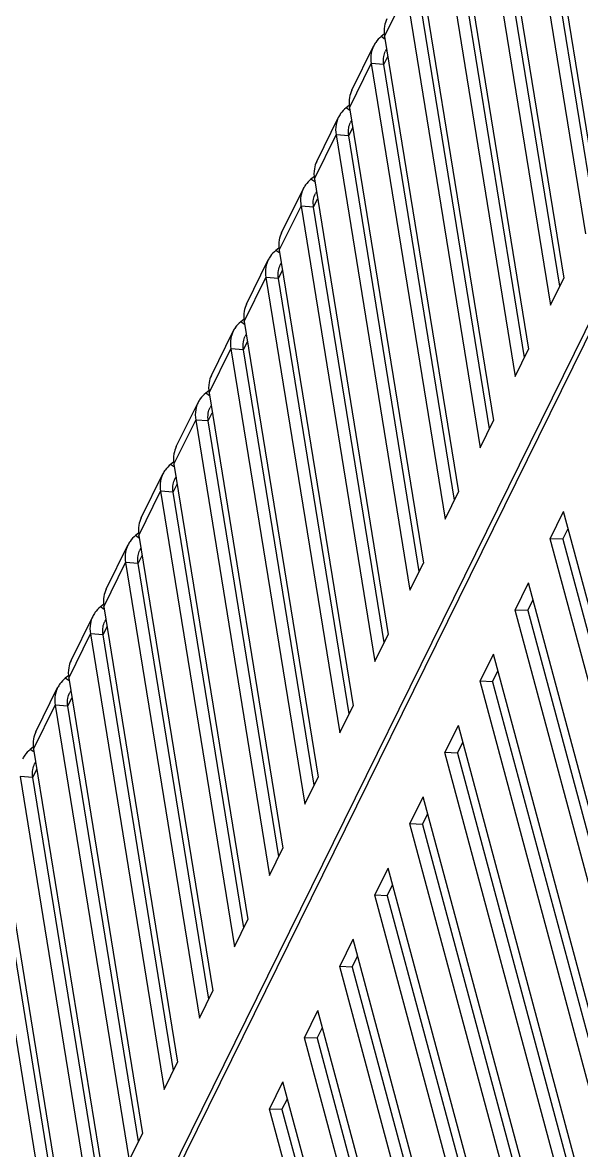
# Model space of a CAD drawing. Header units: millimetres. Extents: x 10368 to 13229, y -13270 to -11269.
# Drawn here: x 12181 to 12206.8, y -13007.7 to -12955.7 of the extents above; entities that cross this region are included whole.
import ezdxf

# ---------------------------------------------------------------- set-up
doc = ezdxf.new("R2010")
doc.units = ezdxf.units.MM

# ---------------------------------------------------------------- blocks, each defined once
blk = doc.blocks.new('u59')
at = {"color": 7, "linetype": 'Continuous'}
for p, q in [((336.591, 664.301), (419.707, 833.107)), ((336.658, 663.944), (419.76, 832.721)), ((371.211, 741.619), (365.515, 762.824)), ((366.086, 762.819), (371.788, 741.594)), ((365.47, 761.568), (371.172, 740.343)), ((369.594, 738.335), (363.898, 759.54)), ((364.469, 759.535), (370.171, 738.31)), ((363.853, 758.284), (369.555, 737.059)), ((367.977, 735.051), (362.281, 756.256)), ((362.852, 756.251), (368.554, 735.026)), ((362.236, 755), (367.938, 733.775)), ((366.36, 731.767), (360.664, 752.972)), ((361.235, 752.967), (366.937, 731.742)), ((360.619, 751.716), (366.321, 730.491)), ((384.889, 729.557), (381.485, 750.539)), ((364.743, 728.483), (359.047, 749.688)), ((359.618, 749.683), (365.32, 728.458)), ((384.273, 728.306), (380.869, 749.288)), ((381.055, 749.665), (384.309, 729.601)), ((359.002, 748.431), (364.703, 727.207)), ((383.272, 726.273), (379.868, 747.255)), ((363.126, 725.199), (357.43, 746.404)), ((358.001, 746.399), (363.703, 725.174)), ((379.438, 746.381), (382.692, 726.317)), ((382.656, 725.022), (379.252, 746.004)), ((357.385, 745.147), (363.086, 723.923)), ((378.251, 743.971), (377.635, 742.72)), ((381.655, 722.989), (378.251, 743.971)), ((361.509, 721.914), (355.813, 743.119)), ((356.384, 743.114), (362.086, 721.89)), ((377.821, 743.096), (381.075, 723.033)), ((381.039, 721.738), (377.635, 742.72)), ((355.768, 741.863), (361.469, 720.639)), ((371.211, 741.619), (370.964, 741.117)), ((371.788, 741.594), (371.172, 740.343)), ((371.211, 741.619), (371.788, 741.594)), ((376.634, 740.687), (376.018, 739.436)), ((380.038, 719.705), (376.634, 740.687)), ((359.892, 718.63), (354.196, 739.835)), ((354.767, 739.83), (360.468, 718.606)), ((379.421, 718.454), (376.018, 739.436)), ((376.204, 739.812), (379.458, 719.749)), ((354.151, 738.579), (359.852, 717.354)), ((369.594, 738.335), (369.347, 737.833)), ((370.171, 738.31), (369.555, 737.059)), ((369.594, 738.335), (370.171, 738.31)), ((375.017, 737.403), (374.401, 736.152)), ((378.421, 716.421), (375.017, 737.403)), ((358.275, 715.346), (352.579, 736.551)), ((353.15, 736.546), (358.851, 715.322)), ((374.587, 736.528), (377.841, 716.465)), ((377.804, 715.17), (374.401, 736.152)), ((352.534, 735.295), (358.235, 714.07)), ((367.977, 735.051), (367.73, 734.548)), ((368.554, 735.026), (367.938, 733.775)), ((367.977, 735.051), (368.554, 735.026)), ((373.4, 734.119), (372.784, 732.867)), ((376.803, 713.137), (373.4, 734.119)), ((372.97, 733.244), (376.224, 713.181)), ((376.187, 711.886), (372.784, 732.867)), ((366.36, 731.767), (366.113, 731.264)), ((366.937, 731.742), (366.321, 730.491)), ((366.36, 731.767), (366.937, 731.742)), ((371.783, 730.834), (371.167, 729.583)), ((375.186, 709.853), (371.783, 730.834)), ((374.57, 708.601), (371.167, 729.583)), ((371.353, 729.96), (374.607, 709.897)), ((364.743, 728.483), (364.496, 727.98)), ((364.743, 728.483), (365.32, 728.458)), ((365.32, 728.458), (364.703, 727.207)), ((370.166, 727.55), (369.55, 726.299)), ((373.569, 706.569), (370.166, 727.55)), ((369.736, 726.676), (372.99, 706.613)), ((372.953, 705.317), (369.55, 726.299)), ((382.692, 726.317), (382.507, 725.941)), ((382.692, 726.317), (383.272, 726.273)), ((382.562, 725.6), (382.609, 725.696)), ((363.126, 725.199), (362.879, 724.696)), ((363.703, 725.174), (363.086, 723.923)), ((363.126, 725.199), (363.703, 725.174)), ((382.656, 725.022), (381.655, 722.989)), ((382.634, 725.156), (382.811, 725.033)), ((382.656, 724.91), (382.811, 725.033)), ((368.549, 724.266), (367.933, 723.015)), ((371.952, 703.284), (368.549, 724.266)), ((382.548, 724.214), (381.547, 722.181)), ((368.119, 723.392), (371.373, 703.329)), ((371.336, 702.033), (367.933, 723.015)), ((381.075, 723.033), (380.89, 722.657)), ((381.075, 723.033), (381.655, 722.989)), ((380.945, 722.316), (380.992, 722.412)), ((361.509, 721.914), (361.262, 721.412)), ((362.086, 721.89), (361.469, 720.639)), ((361.509, 721.914), (362.086, 721.89)), ((381.039, 721.738), (380.038, 719.705)), ((381.017, 721.872), (381.194, 721.749)), ((381.039, 721.626), (381.194, 721.749)), ((366.932, 720.982), (366.316, 719.731)), ((370.335, 700), (366.932, 720.982)), ((380.931, 720.93), (379.93, 718.897)), ((369.719, 698.749), (366.316, 719.731)), ((366.502, 720.108), (369.756, 700.044)), ((379.458, 719.749), (379.272, 719.372)), ((379.458, 719.749), (380.038, 719.705)), ((379.328, 719.032), (379.375, 719.128)), ((359.892, 718.63), (359.645, 718.128)), ((360.468, 718.606), (359.852, 717.354)), ((359.892, 718.63), (360.468, 718.606)), ((379.421, 718.454), (378.421, 716.421)), ((379.4, 718.588), (379.577, 718.464)), ((379.422, 718.341), (379.577, 718.464)), ((365.315, 717.698), (364.699, 716.447)), ((368.718, 696.716), (365.315, 717.698)), ((379.314, 717.646), (378.313, 715.613)), ((364.885, 716.824), (368.139, 696.76)), ((368.102, 695.465), (364.699, 716.447)), ((377.841, 716.465), (377.655, 716.088)), ((377.841, 716.465), (378.421, 716.421)), ((377.711, 715.747), (377.758, 715.844)), ((358.275, 715.346), (358.028, 714.844)), ((358.851, 715.322), (358.235, 714.07)), ((358.275, 715.346), (358.851, 715.322)), ((377.804, 715.17), (376.803, 713.137)), ((377.783, 715.304), (377.96, 715.18)), ((377.805, 715.057), (377.96, 715.18)), ((363.698, 714.414), (363.082, 713.163)), ((367.101, 693.432), (363.698, 714.414)), ((377.697, 714.362), (376.696, 712.329)), ((363.268, 713.539), (366.522, 693.476)), ((366.485, 692.181), (363.082, 713.163)), ((376.224, 713.181), (376.038, 712.804)), ((376.224, 713.181), (376.803, 713.137)), ((376.094, 712.463), (376.141, 712.559)), ((376.187, 711.886), (375.186, 709.853)), ((376.166, 712.02), (376.343, 711.896)), ((376.188, 711.773), (376.343, 711.896)), ((362.081, 711.13), (361.465, 709.879)), ((365.484, 690.148), (362.081, 711.13)), ((376.08, 711.078), (375.079, 709.045)), ((364.868, 688.897), (361.465, 709.879)), ((361.651, 710.255), (364.905, 690.192)), ((374.607, 709.897), (374.421, 709.52)), ((374.607, 709.897), (375.186, 709.853)), ((374.477, 709.179), (374.524, 709.275)), ((374.549, 708.736), (374.726, 708.612)), ((374.57, 708.601), (373.569, 706.569)), ((374.571, 708.489), (374.726, 708.612)), ((360.464, 707.846), (359.848, 706.595)), ((363.867, 686.864), (360.464, 707.846)), ((374.463, 707.794), (373.462, 705.761)), ((360.034, 706.971), (363.288, 686.908)), ((363.251, 685.613), (359.848, 706.595)), ((372.99, 706.613), (372.804, 706.236)), ((372.99, 706.613), (373.569, 706.569)), ((372.86, 705.895), (372.907, 705.991)), ((372.953, 705.317), (371.952, 703.284)), ((372.932, 705.452), (373.109, 705.328)), ((372.954, 705.205), (373.109, 705.328)), ((358.847, 704.562), (358.231, 703.31)), ((362.25, 683.58), (358.847, 704.562)), ((372.846, 704.509), (371.845, 702.477)), ((358.417, 703.687), (361.671, 683.624)), ((361.634, 682.329), (358.231, 703.31)), ((371.373, 703.329), (371.187, 702.952)), ((371.373, 703.329), (371.952, 703.284)), ((371.243, 702.611), (371.29, 702.707)), ((371.336, 702.033), (370.335, 700)), ((371.315, 702.168), (371.492, 702.044)), ((371.337, 701.921), (371.492, 702.044)), ((360.633, 680.296), (357.23, 701.277)), ((371.229, 701.225), (370.228, 699.192)), ((360.017, 679.044), (356.614, 700.026)), ((356.8, 700.403), (360.054, 680.34)), ((369.756, 700.044), (369.57, 699.668)), ((369.756, 700.044), (370.335, 700)), ((369.626, 699.327), (369.673, 699.423)), ((369.698, 698.884), (369.875, 698.76)), ((369.719, 698.749), (368.718, 696.716)), ((369.72, 698.637), (369.875, 698.76)), ((369.612, 697.941), (368.611, 695.908)), ((368.139, 696.76), (367.953, 696.384)), ((368.139, 696.76), (368.718, 696.716)), ((368.009, 696.043), (368.056, 696.139)), ((368.102, 695.465), (367.101, 693.432)), ((368.081, 695.599), (368.258, 695.476)), ((368.103, 695.353), (368.258, 695.476)), ((367.995, 694.657), (366.994, 692.624)), ((366.522, 693.476), (366.336, 693.099)), ((366.522, 693.476), (367.101, 693.432)), ((366.392, 692.759), (366.439, 692.855)), ((366.485, 692.181), (365.484, 690.148)), ((366.464, 692.315), (366.641, 692.192)), ((366.486, 692.069), (366.641, 692.192))]:
    blk.add_line(p, q, dxfattribs=at)
for centre in [(382.095, 725.99), (380.478, 722.706), (378.861, 719.422), (377.244, 716.138), (375.627, 712.854), (374.01, 709.569), (372.393, 706.285), (370.776, 703.001), (369.159, 699.717), (367.542, 696.433), (365.925, 693.149)]:
    blk.add_arc(centre, 1.191, 324.3265, 333.8663, dxfattribs=at)
for points, start_tangent, end_tangent in [([(382.692, 726.317), (382.692, 725.952), (382.609, 725.696)], (0.160105, -0.9871), (-0.440662, -0.897673)), ([(382.548, 724.214), (382.656, 724.547), (382.656, 725.022)], (0.440658, 0.897675), (-0.160105, 0.9871)), ([(382.811, 725.033), (383.063, 725.295)], (0.783462, 0.62144), (0.582554, 0.812792)), ([(381.075, 723.033), (381.075, 722.668), (380.992, 722.412)], (0.160105, -0.9871), (-0.440662, -0.897673)), ([(381.547, 722.181), (381.655, 722.514), (381.655, 722.989)], (0.440666, 0.897671), (-0.160105, 0.9871)), ([(380.931, 720.93), (381.039, 721.263), (381.039, 721.738)], (0.440658, 0.897675), (-0.160105, 0.9871)), ([(381.194, 721.749), (381.446, 722.011)], (0.783462, 0.62144), (0.582554, 0.812792)), ([(379.458, 719.749), (379.458, 719.384), (379.375, 719.128)], (0.160105, -0.9871), (-0.440662, -0.897673)), ([(379.93, 718.897), (380.038, 719.23), (380.038, 719.705)], (0.440666, 0.897671), (-0.160105, 0.9871)), ([(379.577, 718.464), (379.829, 718.727)], (0.783462, 0.62144), (0.582554, 0.812792)), ([(379.314, 717.646), (379.422, 717.979), (379.422, 718.454)], (0.440658, 0.897675), (-0.160105, 0.9871)), ([(377.841, 716.465), (377.841, 716.099), (377.758, 715.844)], (0.160105, -0.9871), (-0.440662, -0.897673)), ([(378.313, 715.613), (378.421, 715.946), (378.421, 716.421)], (0.440666, 0.897671), (-0.160105, 0.9871)), ([(377.697, 714.362), (377.805, 714.694), (377.805, 715.17)], (0.440658, 0.897675), (-0.160105, 0.9871)), ([(377.96, 715.18), (378.212, 715.443)], (0.783462, 0.62144), (0.582554, 0.812792)), ([(376.224, 713.181), (376.224, 712.815), (376.141, 712.56)], (0.160105, -0.9871), (-0.440662, -0.897673)), ([(376.696, 712.329), (376.804, 712.662), (376.804, 713.137)], (0.440666, 0.897671), (-0.160105, 0.9871)), ([(376.08, 711.078), (376.188, 711.41), (376.188, 711.886)], (0.440658, 0.897675), (-0.160105, 0.9871)), ([(376.343, 711.896), (376.595, 712.159)], (0.783462, 0.62144), (0.582554, 0.812792)), ([(374.607, 709.897), (374.607, 709.531), (374.524, 709.275)], (0.160105, -0.9871), (-0.440662, -0.897673)), ([(375.079, 709.045), (375.187, 709.377), (375.187, 709.853)], (0.440666, 0.897671), (-0.160105, 0.9871)), ([(374.726, 708.612), (374.978, 708.875)], (0.783462, 0.62144), (0.582554, 0.812792)), ([(374.463, 707.794), (374.571, 708.126), (374.571, 708.601)], (0.440658, 0.897675), (-0.160105, 0.9871)), ([(372.99, 706.613), (372.99, 706.247), (372.907, 705.991)], (0.160105, -0.9871), (-0.440662, -0.897673)), ([(373.462, 705.761), (373.57, 706.093), (373.57, 706.568)], (0.440666, 0.897671), (-0.160105, 0.9871)), ([(372.846, 704.509), (372.954, 704.842), (372.954, 705.317)], (0.440658, 0.897675), (-0.160105, 0.9871)), ([(373.109, 705.328), (373.361, 705.591)], (0.783462, 0.62144), (0.582554, 0.812792)), ([(371.373, 703.329), (371.373, 702.963), (371.29, 702.707)], (0.160105, -0.9871), (-0.440662, -0.897673)), ([(371.845, 702.477), (371.953, 702.809), (371.953, 703.284)], (0.440666, 0.897671), (-0.160105, 0.9871)), ([(371.229, 701.225), (371.337, 701.558), (371.337, 702.033)], (0.440658, 0.897675), (-0.160105, 0.9871)), ([(371.492, 702.044), (371.744, 702.307)], (0.783462, 0.62144), (0.582554, 0.812792)), ([(369.756, 700.044), (369.756, 699.679), (369.673, 699.423)], (0.160105, -0.9871), (-0.440662, -0.897673)), ([(370.228, 699.192), (370.336, 699.525), (370.336, 700)], (0.440666, 0.897671), (-0.160105, 0.9871)), ([(369.875, 698.76), (370.126, 699.023)], (0.783462, 0.62144), (0.582554, 0.812792)), ([(369.612, 697.941), (369.72, 698.274), (369.72, 698.749)], (0.440658, 0.897675), (-0.160105, 0.9871)), ([(368.139, 696.76), (368.139, 696.395), (368.056, 696.139)], (0.160105, -0.9871), (-0.440662, -0.897673)), ([(368.611, 695.908), (368.719, 696.241), (368.719, 696.716)], (0.440666, 0.897671), (-0.160105, 0.9871)), ([(368.258, 695.476), (368.509, 695.738)], (0.783462, 0.62144), (0.582554, 0.812792)), ([(367.995, 694.657), (368.103, 694.99), (368.103, 695.465)], (0.440658, 0.897675), (-0.160105, 0.9871)), ([(366.522, 693.476), (366.522, 693.111), (366.439, 692.855)], (0.160105, -0.9871), (-0.440662, -0.897673)), ([(366.994, 692.624), (367.102, 692.957), (367.102, 693.432)], (0.440666, 0.897671), (-0.160105, 0.9871)), ([(366.378, 691.373), (366.486, 691.706), (366.486, 692.181)], (0.440658, 0.897675), (-0.160105, 0.9871)), ([(366.641, 692.192), (366.892, 692.454)], (0.783462, 0.62144), (0.582554, 0.812792))]:
    blk.add_spline(points, degree=3, dxfattribs=dict(at, start_tangent=start_tangent, end_tangent=end_tangent))

msp = doc.modelspace()

# ---------------------------------------------------------------- block references
at = {"rotation": 180}
msp.add_blockref('u59', (12564.199, -12264.161), dxfattribs=at)

doc.saveas('drawing.dxf')
